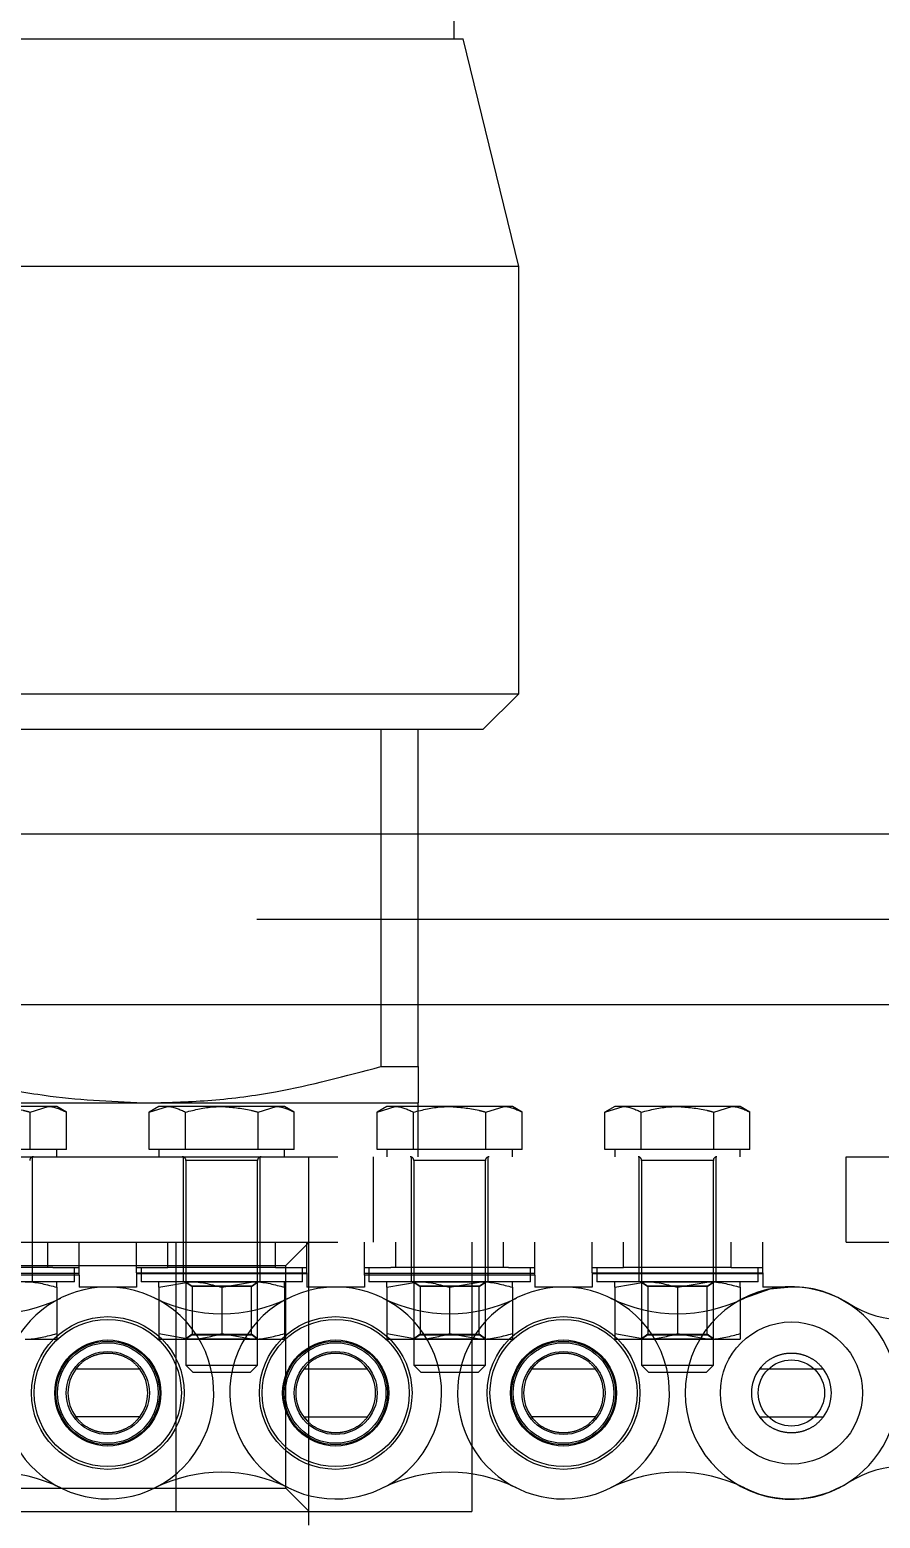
# Model space of a CAD drawing. Header units: metres. Extents: x 0 to 21025, y 0 to 14850.
# Drawn here: x 5580.5 to 5627.9, y 13751 to 13833.9 of the extents above; entities that cross this region are included whole.
import ezdxf

# ---------------------------------------------------------------- set-up
doc = ezdxf.new("R2010")
doc.units = ezdxf.units.M
doc.header["$LTSCALE"] = 25
doc.linetypes.add('HIDDEN2', pattern=[4.7625, 3.175, -1.5875])
doc.layers.add('SL4', color=4, linetype='Continuous')
doc.layers.add('ST1', color=7, linetype='HIDDEN2')

msp = doc.modelspace()

# ---------------------------------------------------------------- linework, layer by layer
at = {"layer": 'SL4'}
for p, q in [((5604.114, 13833.436), (5604.114, 13861.436)), ((5572.114, 13833.436), (5604.614, 13833.436)), ((5607.714, 13820.736), (5604.614, 13833.436)), ((5607.714, 13820.736), (5572.114, 13820.736)), ((5607.714, 13796.936), (5607.714, 13820.736)), ((5572.114, 13796.936), (5607.714, 13796.936)), ((5605.714, 13794.936), (5607.714, 13796.936)), ((5605.714, 13794.936), (5572.114, 13794.936)), ((5600.025, 13794.936), (5600.025, 13789.133)), ((5602.114, 13789.133), (5602.114, 13794.936)), ((4878.736, 13789.133), (5823.739, 13789.133)), ((5828.736, 13779.608), (4878.736, 13779.608))]:
    msp.add_line(p, q, dxfattribs=at)
at = {"layer": 'ST1'}
for p, q in [((5600.025, 13789.133), (5600.025, 13776.157)), ((5602.114, 13776.157), (5602.114, 13789.133)), ((4878.736, 13784.371), (5878.736, 13784.371)), ((5878.736, 13779.608), (4878.736, 13779.608)), ((5600.025, 13776.157), (5602.114, 13776.157)), ((5572.114, 13774.136), (5587.114, 13774.136)), ((5581.495, 13773.936), (5578.464, 13773.936)), ((5580.485, 13773.623), (5581.495, 13773.936)), ((5580.485, 13771.536), (5580.485, 13773.623)), ((5581.964, 13773.936), (5581.495, 13773.936)), ((5582.505, 13773.623), (5581.964, 13773.936)), ((5582.505, 13771.536), (5582.505, 13773.623)), ((5587.114, 13774.136), (5602.114, 13774.136)), ((5587.122, 13773.623), (5588.133, 13773.936)), ((5587.664, 13773.936), (5587.122, 13773.623)), ((5587.122, 13771.536), (5587.122, 13773.623)), ((5588.133, 13773.936), (5587.664, 13773.936)), ((5591.164, 13773.936), (5588.133, 13773.936)), ((5589.143, 13771.536), (5589.143, 13773.623)), ((5594.195, 13773.936), (5591.164, 13773.936)), ((5593.185, 13773.623), (5594.195, 13773.936)), ((5593.185, 13771.536), (5593.185, 13773.623)), ((5594.664, 13773.936), (5594.195, 13773.936)), ((5595.205, 13773.623), (5594.664, 13773.936)), ((5595.205, 13771.536), (5595.205, 13773.623)), ((5599.822, 13773.623), (5600.833, 13773.936)), ((5600.364, 13773.936), (5599.822, 13773.623)), ((5599.822, 13771.536), (5599.822, 13773.623)), ((5600.833, 13773.936), (5600.364, 13773.936)), ((5603.864, 13773.936), (5600.833, 13773.936)), ((5601.843, 13771.536), (5601.843, 13773.623)), ((5602.114, 13771.136), (5602.114, 13774.136)), ((5606.895, 13773.936), (5603.864, 13773.936)), ((5605.885, 13773.623), (5606.895, 13773.936)), ((5605.885, 13771.536), (5605.885, 13773.623)), ((5607.364, 13773.936), (5606.895, 13773.936)), ((5607.905, 13773.623), (5607.364, 13773.936)), ((5607.905, 13771.536), (5607.905, 13773.623)), ((5612.522, 13773.623), (5613.533, 13773.936)), ((5613.064, 13773.936), (5612.522, 13773.623)), ((5612.522, 13771.536), (5612.522, 13773.623)), ((5613.533, 13773.936), (5613.064, 13773.936)), ((5616.564, 13773.936), (5613.533, 13773.936)), ((5614.543, 13771.536), (5614.543, 13773.623)), ((5619.595, 13773.936), (5616.564, 13773.936)), ((5618.585, 13773.623), (5619.595, 13773.936)), ((5618.585, 13771.536), (5618.585, 13773.623)), ((5620.064, 13773.936), (5619.595, 13773.936)), ((5620.605, 13773.623), (5620.064, 13773.936)), ((5620.605, 13771.536), (5620.605, 13773.623)), ((5518.254, 13771.136), (5625.974, 13771.136)), ((5580.485, 13771.536), (5578.464, 13771.536)), ((5581.495, 13771.536), (5580.485, 13771.536)), ((5580.614, 13766.373), (5580.614, 13771.136)), ((5582.505, 13771.536), (5581.495, 13771.536)), ((5581.964, 13771.136), (5581.964, 13771.536)), ((5588.133, 13771.536), (5587.122, 13771.536)), ((5587.664, 13771.536), (5587.664, 13771.136)), ((5589.143, 13771.536), (5588.133, 13771.536)), ((5589.014, 13771.136), (5589.014, 13766.373)), ((5591.164, 13771.536), (5589.143, 13771.536)), ((5593.164, 13770.936), (5589.164, 13770.936)), ((5589.164, 13770.936), (5589.164, 13759.526)), ((5593.185, 13771.536), (5591.164, 13771.536)), ((5593.164, 13759.526), (5593.164, 13770.936)), ((5594.195, 13771.536), (5593.185, 13771.536)), ((5593.314, 13766.373), (5593.314, 13771.136)), ((5595.205, 13771.536), (5594.195, 13771.536)), ((5594.664, 13771.136), (5594.664, 13771.536)), ((5596.015, 13750.615), (5596.015, 13771.136)), ((5599.614, 13766.373), (5599.614, 13771.136)), ((5600.833, 13771.536), (5599.822, 13771.536)), ((5600.364, 13771.536), (5600.364, 13771.136)), ((5601.843, 13771.536), (5600.833, 13771.536)), ((5601.714, 13771.136), (5601.714, 13766.373)), ((5603.864, 13771.536), (5601.843, 13771.536)), ((5605.864, 13770.936), (5601.864, 13770.936)), ((5601.864, 13770.936), (5601.864, 13759.526)), ((5605.885, 13771.536), (5603.864, 13771.536)), ((5605.864, 13759.526), (5605.864, 13770.936)), ((5606.895, 13771.536), (5605.885, 13771.536)), ((5606.014, 13766.373), (5606.014, 13771.136)), ((5607.905, 13771.536), (5606.895, 13771.536)), ((5607.364, 13771.136), (5607.364, 13771.536)), ((5613.533, 13771.536), (5612.522, 13771.536)), ((5613.064, 13771.536), (5613.064, 13771.136)), ((5614.543, 13771.536), (5613.533, 13771.536)), ((5614.414, 13771.136), (5614.414, 13766.373)), ((5616.564, 13771.536), (5614.543, 13771.536)), ((5618.564, 13770.936), (5614.564, 13770.936)), ((5614.564, 13770.936), (5614.564, 13759.526)), ((5618.585, 13771.536), (5616.564, 13771.536)), ((5618.564, 13759.526), (5618.564, 13770.936)), ((5619.595, 13771.536), (5618.585, 13771.536)), ((5618.714, 13766.373), (5618.714, 13771.136)), ((5620.605, 13771.536), (5619.595, 13771.536)), ((5620.064, 13771.136), (5620.064, 13771.536)), ((5625.974, 13766.373), (5625.974, 13771.136)), ((5625.974, 13771.136), (5630.974, 13771.136)), ((5518.254, 13766.373), (5625.974, 13766.373)), ((5580.614, 13764.973), (5580.614, 13766.373)), ((5581.464, 13764.973), (5581.464, 13766.373)), ((5583.214, 13764.973), (5583.214, 13766.373)), ((5586.414, 13764.973), (5586.414, 13766.373)), ((5588.164, 13764.973), (5588.164, 13766.373)), ((5588.612, 13766.373), (5588.612, 13751.373)), ((5589.014, 13766.373), (5589.014, 13764.973)), ((5593.314, 13764.973), (5593.314, 13766.373)), ((5594.164, 13764.973), (5594.164, 13766.373)), ((5594.739, 13765.072), (5596.04, 13766.373)), ((5595.914, 13764.973), (5595.914, 13766.373)), ((5599.114, 13764.973), (5599.114, 13766.373)), ((5600.864, 13764.973), (5600.864, 13766.373)), ((5601.714, 13766.373), (5601.714, 13764.973)), ((5605.109, 13766.373), (5605.109, 13751.373)), ((5606.014, 13764.973), (5606.014, 13766.373)), ((5606.864, 13764.973), (5606.864, 13766.373)), ((5608.614, 13764.973), (5608.614, 13766.373)), ((5611.814, 13764.973), (5611.814, 13766.373)), ((5613.564, 13764.973), (5613.564, 13766.373)), ((5614.414, 13766.373), (5614.414, 13764.973)), ((5618.714, 13764.973), (5618.714, 13766.373)), ((5619.564, 13764.973), (5619.564, 13766.373)), ((5621.314, 13764.973), (5621.314, 13766.373)), ((5625.974, 13766.373), (5630.974, 13766.373)), ((5549.489, 13765.072), (5594.739, 13765.072)), ((5594.739, 13752.675), (5594.739, 13765.072)), ((5583.214, 13764.623), (5573.714, 13764.623)), ((5583.214, 13764.536), (5573.714, 13764.536)), ((5581.748, 13764.973), (5575.18, 13764.973)), ((5580.614, 13764.173), (5580.614, 13764.973)), ((5581.748, 13764.973), (5583.214, 13764.973)), ((5582.964, 13764.173), (5582.964, 13764.973)), ((5583.214, 13764.536), (5583.214, 13764.973)), ((5583.214, 13764.536), (5583.214, 13763.878)), ((5586.414, 13764.973), (5588.164, 13764.973)), ((5586.414, 13764.661), (5586.414, 13764.973)), ((5586.414, 13764.661), (5595.914, 13764.661)), ((5586.414, 13764.661), (5586.414, 13763.878)), ((5586.414, 13764.623), (5595.914, 13764.623)), ((5586.664, 13764.973), (5586.664, 13764.173)), ((5594.164, 13764.973), (5588.164, 13764.973)), ((5589.014, 13764.973), (5589.014, 13764.173)), ((5593.314, 13764.173), (5593.314, 13764.973)), ((5594.164, 13764.973), (5595.914, 13764.973)), ((5595.664, 13764.173), (5595.664, 13764.973)), ((5595.914, 13764.661), (5595.914, 13764.973)), ((5595.914, 13764.661), (5595.914, 13763.878)), ((5599.114, 13764.973), (5600.58, 13764.973)), ((5599.114, 13764.536), (5599.114, 13764.973)), ((5608.614, 13764.623), (5599.114, 13764.623)), ((5608.614, 13764.536), (5599.114, 13764.536)), ((5599.114, 13764.536), (5599.114, 13763.878)), ((5599.364, 13764.973), (5599.364, 13764.173)), ((5607.148, 13764.973), (5600.58, 13764.973)), ((5601.714, 13764.973), (5601.714, 13764.173)), ((5606.014, 13764.173), (5606.014, 13764.973)), ((5607.148, 13764.973), (5608.614, 13764.973)), ((5608.364, 13764.173), (5608.364, 13764.973)), ((5608.614, 13764.536), (5608.614, 13764.973)), ((5608.614, 13764.536), (5608.614, 13763.878)), ((5611.814, 13764.973), (5613.564, 13764.973)), ((5611.814, 13764.661), (5611.814, 13764.973)), ((5611.814, 13764.661), (5621.314, 13764.661)), ((5611.814, 13764.661), (5611.814, 13763.878)), ((5611.814, 13764.623), (5621.314, 13764.623)), ((5612.064, 13764.973), (5612.064, 13764.173)), ((5619.564, 13764.973), (5613.564, 13764.973)), ((5614.414, 13764.973), (5614.414, 13764.173)), ((5618.714, 13764.173), (5618.714, 13764.973)), ((5619.564, 13764.973), (5621.314, 13764.973)), ((5621.064, 13764.173), (5621.064, 13764.973)), ((5621.314, 13764.661), (5621.314, 13764.973)), ((5621.314, 13764.661), (5621.314, 13763.878)), ((5582.964, 13764.173), (5573.964, 13764.173)), ((5581.964, 13763.861), (5581.964, 13761.286)), ((5584.814, 13763.878), (5583.214, 13763.878)), ((5586.414, 13763.878), (5584.814, 13763.878)), ((5595.664, 13764.173), (5586.664, 13764.173)), ((5587.664, 13763.861), (5589.414, 13764.173)), ((5587.664, 13763.861), (5587.664, 13761.286)), ((5589.164, 13764.173), (5589.514, 13763.928)), ((5589.164, 13764.173), (5589.164, 13764.148)), ((5593.164, 13764.148), (5589.164, 13764.148)), ((5589.164, 13764.148), (5589.514, 13763.903)), ((5592.814, 13763.928), (5589.514, 13763.928)), ((5589.514, 13763.928), (5589.514, 13763.903)), ((5592.814, 13763.903), (5589.514, 13763.903)), ((5589.514, 13763.903), (5589.514, 13761.218)), ((5591.164, 13763.861), (5592.914, 13764.173)), ((5591.164, 13763.861), (5591.164, 13761.286)), ((5592.814, 13763.928), (5593.164, 13764.173)), ((5592.814, 13763.903), (5593.164, 13764.148)), ((5592.814, 13763.903), (5592.814, 13763.928)), ((5592.814, 13761.218), (5592.814, 13763.903)), ((5593.164, 13764.148), (5593.164, 13764.173)), ((5594.664, 13763.861), (5594.664, 13761.286)), ((5597.514, 13763.878), (5595.914, 13763.878)), ((5599.114, 13763.878), (5597.514, 13763.878)), ((5608.364, 13764.173), (5599.364, 13764.173)), ((5600.364, 13763.861), (5602.114, 13764.173)), ((5600.364, 13763.861), (5600.364, 13761.286)), ((5601.864, 13764.173), (5602.214, 13763.928)), ((5601.864, 13764.173), (5601.864, 13764.148)), ((5605.864, 13764.148), (5601.864, 13764.148)), ((5601.864, 13764.148), (5602.214, 13763.903)), ((5605.514, 13763.928), (5602.214, 13763.928)), ((5602.214, 13763.928), (5602.214, 13763.903)), ((5605.514, 13763.903), (5602.214, 13763.903)), ((5602.214, 13763.903), (5602.214, 13761.218)), ((5603.864, 13763.861), (5605.614, 13764.173)), ((5603.864, 13763.861), (5603.864, 13761.286)), ((5605.514, 13763.928), (5605.864, 13764.173)), ((5605.514, 13763.903), (5605.864, 13764.148)), ((5605.514, 13763.903), (5605.514, 13763.928)), ((5605.514, 13761.218), (5605.514, 13763.903)), ((5605.864, 13764.148), (5605.864, 13764.173)), ((5607.364, 13763.861), (5607.364, 13761.286)), ((5610.214, 13763.878), (5608.614, 13763.878)), ((5611.814, 13763.878), (5610.214, 13763.878)), ((5621.064, 13764.173), (5612.064, 13764.173)), ((5613.064, 13763.861), (5614.814, 13764.173)), ((5613.064, 13763.861), (5613.064, 13761.286)), ((5614.564, 13764.173), (5614.564, 13764.148)), ((5614.564, 13764.173), (5614.914, 13763.928)), ((5618.564, 13764.148), (5614.564, 13764.148)), ((5614.564, 13764.148), (5614.914, 13763.903)), ((5618.214, 13763.928), (5614.914, 13763.928)), ((5614.914, 13763.928), (5614.914, 13763.903)), ((5618.214, 13763.903), (5614.914, 13763.903)), ((5614.914, 13763.903), (5614.914, 13761.218)), ((5616.564, 13763.861), (5618.314, 13764.173)), ((5616.564, 13763.861), (5616.564, 13761.286)), ((5618.214, 13763.928), (5618.564, 13764.173)), ((5618.214, 13763.903), (5618.564, 13764.148)), ((5618.214, 13763.903), (5618.214, 13763.928)), ((5618.214, 13761.218), (5618.214, 13763.903)), ((5618.564, 13764.148), (5618.564, 13764.173)), ((5620.064, 13763.861), (5620.064, 13761.286)), ((5622.914, 13763.878), (5621.314, 13763.878)), ((5580.214, 13760.973), (5581.964, 13760.973)), ((5587.664, 13761.286), (5589.414, 13760.973)), ((5587.664, 13760.973), (5589.414, 13760.973)), ((5589.514, 13761.244), (5589.164, 13760.999)), ((5589.514, 13761.218), (5589.164, 13760.973)), ((5589.164, 13760.999), (5593.164, 13760.999)), ((5589.414, 13760.973), (5592.914, 13760.973)), ((5589.514, 13761.244), (5592.814, 13761.244)), ((5589.514, 13761.218), (5592.814, 13761.218)), ((5591.164, 13761.286), (5592.914, 13760.973)), ((5593.164, 13760.999), (5592.814, 13761.244)), ((5593.164, 13760.973), (5592.814, 13761.218)), ((5592.914, 13760.973), (5594.664, 13760.973)), ((5600.364, 13761.286), (5602.114, 13760.973)), ((5600.364, 13760.973), (5602.114, 13760.973)), ((5602.214, 13761.244), (5601.864, 13760.999)), ((5602.214, 13761.218), (5601.864, 13760.973)), ((5601.864, 13760.999), (5605.864, 13760.999)), ((5602.114, 13760.973), (5605.614, 13760.973)), ((5602.214, 13761.244), (5605.514, 13761.244)), ((5602.214, 13761.218), (5605.514, 13761.218)), ((5603.864, 13761.286), (5605.614, 13760.973)), ((5605.864, 13760.999), (5605.514, 13761.244)), ((5605.864, 13760.973), (5605.514, 13761.218)), ((5605.614, 13760.973), (5607.364, 13760.973)), ((5613.064, 13761.286), (5614.814, 13760.973)), ((5613.064, 13760.973), (5614.814, 13760.973)), ((5614.914, 13761.244), (5614.564, 13760.999)), ((5614.914, 13761.218), (5614.564, 13760.973)), ((5614.564, 13760.999), (5618.564, 13760.999)), ((5614.814, 13760.973), (5618.314, 13760.973)), ((5614.914, 13761.244), (5618.214, 13761.244)), ((5614.914, 13761.218), (5618.214, 13761.218)), ((5616.564, 13761.286), (5618.314, 13760.973)), ((5618.564, 13760.999), (5618.214, 13761.244)), ((5618.564, 13760.973), (5618.214, 13761.218)), ((5618.314, 13760.973), (5620.064, 13760.973)), ((5586.594, 13759.308), (5583.034, 13759.308)), ((5589.164, 13759.526), (5593.164, 13759.526)), ((5589.164, 13759.526), (5589.554, 13759.136)), ((5592.774, 13759.136), (5593.164, 13759.526)), ((5595.824, 13759.42), (5595.734, 13759.308)), ((5599.294, 13759.308), (5595.734, 13759.308)), ((5599.294, 13759.308), (5599.12, 13759.513)), ((5601.864, 13759.526), (5605.864, 13759.526)), ((5601.864, 13759.526), (5602.254, 13759.136)), ((5605.474, 13759.136), (5605.864, 13759.526)), ((5611.994, 13759.308), (5608.434, 13759.308)), ((5614.564, 13759.526), (5618.564, 13759.526)), ((5614.564, 13759.526), (5614.954, 13759.136)), ((5618.174, 13759.136), (5618.564, 13759.526)), ((5621.224, 13759.42), (5621.134, 13759.308)), ((5624.694, 13759.308), (5621.134, 13759.308)), ((5624.694, 13759.308), (5624.52, 13759.513)), ((5589.554, 13759.136), (5592.774, 13759.136)), ((5602.254, 13759.136), (5605.474, 13759.136)), ((5614.954, 13759.136), (5618.174, 13759.136)), ((5586.594, 13756.638), (5583.034, 13756.638)), ((5583.124, 13756.526), (5583.034, 13756.638)), ((5586.594, 13756.638), (5586.42, 13756.434)), ((5595.734, 13756.638), (5599.294, 13756.638)), ((5611.994, 13756.638), (5608.434, 13756.638)), ((5608.524, 13756.526), (5608.434, 13756.638)), ((5611.994, 13756.638), (5611.82, 13756.434)), ((5621.134, 13756.638), (5624.694, 13756.638)), ((5549.489, 13752.675), (5594.739, 13752.675)), ((5596.04, 13751.373), (5594.739, 13752.675)), ((5555.616, 13751.373), (5588.612, 13751.373)), ((5588.612, 13751.373), (5605.109, 13751.373))]:
    msp.add_line(p, q, dxfattribs=at)
at = {"layer": 'ST1', "flags": 128}
for points in [[(5622.914, 13763.878), (5621.705, 13763.753), (5620.292, 13763.264)], [(5583.034, 13759.308), (5583.241, 13759.547), (5583.351, 13759.65)], [(5608.434, 13759.308), (5608.641, 13759.547), (5608.751, 13759.65)], [(5595.734, 13756.638), (5595.941, 13756.4), (5596.051, 13756.297)], [(5621.134, 13756.638), (5621.341, 13756.4), (5621.451, 13756.297)]]:
    msp.add_lwpolyline(points, dxfattribs=at)
at = {"layer": 'ST1'}
for centre, radius in [((5584.814, 13757.973), 4.255), ((5584.814, 13757.973), 4.1), ((5584.814, 13757.973), 4.1), ((5584.814, 13757.973), 4.1), ((5584.814, 13757.973), 4.1), ((5597.514, 13757.973), 4.255), ((5597.514, 13757.973), 4.1), ((5597.514, 13757.973), 4.1), ((5597.514, 13757.973), 4.1), ((5597.514, 13757.973), 4.1), ((5610.214, 13757.973), 4.255), ((5610.214, 13757.973), 4.1), ((5610.214, 13757.973), 4.1), ((5610.214, 13757.973), 4.1), ((5610.214, 13757.973), 4.1), ((5622.914, 13757.973), 3.96), ((5584.814, 13757.973), 2.955), ((5584.814, 13757.973), 2.892), ((5597.514, 13757.973), 2.955), ((5597.514, 13757.973), 2.892), ((5610.214, 13757.973), 2.955), ((5610.214, 13757.973), 2.893), ((5584.814, 13757.973), 2.804), ((5584.814, 13757.973), 2.314), ((5597.514, 13757.973), 2.803), ((5597.514, 13757.973), 2.314), ((5610.214, 13757.973), 2.803), ((5610.214, 13757.973), 2.314), ((5622.914, 13757.973), 1.845)]:
    msp.add_circle(centre, radius, dxfattribs=at)
for centre, radius, start, end in [((5580.664, 13770.936), 0.2, 90, 180), ((5588.964, 13770.936), 0.2, 0, 90), ((5593.364, 13770.936), 0.2, 90, 180), ((5601.664, 13770.936), 0.2, 0, 90), ((5606.064, 13770.936), 0.2, 90, 180), ((5614.364, 13770.936), 0.2, 0, 90), ((5618.764, 13770.936), 0.2, 90, 180), ((5584.814, 13757.973), 5.905, 90, 296.35916), ((5584.814, 13757.973), 5.905, 296.35916, 90), ((5597.514, 13757.973), 5.905, 90, 243.64084), ((5597.514, 13757.973), 5.905, 243.64084, 90), ((5610.214, 13757.973), 5.905, 90, 296.35916), ((5610.214, 13757.973), 5.905, 296.35916, 90), ((5622.914, 13757.973), 5.92, 57.56669, 302.43331), ((5622.914, 13757.973), 5.905, 243.64084, 90), ((5578.464, 13770.788), 8.397, 243.64084, 296.35916), ((5591.164, 13770.788), 8.397, 243.64084, 296.35916), ((5603.864, 13770.788), 8.397, 243.64084, 296.35916), ((5616.564, 13770.788), 8.397, 243.64084, 296.35916), ((5629.264, 13767.966), 5.92, 237.56669, 302.43331), ((5584.814, 13757.973), 2.225, 143.1301, 216.8699), ((5584.814, 13757.973), 2.225, 323.1301, 36.8699), ((5597.514, 13757.973), 2.225, 143.1301, 216.8699), ((5597.514, 13757.973), 2.225, 323.1301, 36.8699), ((5610.214, 13757.973), 2.225, 143.1301, 216.8699), ((5610.214, 13757.973), 2.225, 323.1301, 36.8699), ((5622.914, 13757.973), 2.225, 143.1301, 216.8699), ((5622.914, 13757.973), 2.225, 323.1301, 36.8699), ((5578.464, 13745.158), 8.397, 63.64084, 116.35916), ((5591.164, 13745.158), 8.397, 63.64084, 116.35916), ((5603.864, 13745.158), 8.397, 63.64084, 116.35916), ((5616.564, 13745.158), 8.397, 63.64084, 116.35916), ((5629.264, 13747.98), 5.92, 57.56669, 122.43331)]:
    msp.add_arc(centre, radius, start, end, dxfattribs=at)
for points, knots in [([(5574.203, 13776.157), (5575.464, 13775.809), (5577.907, 13775.136), (5582.213, 13774.338), (5585.272, 13774.212), (5587.114, 13774.136)], [0, 0, 0, 0, 0.297736, 0.577022, 1, 1, 1, 1]), ([(5587.114, 13774.136), (5588.282, 13774.167), (5590.638, 13774.231), (5594.97, 13774.813), (5598.076, 13775.639), (5600.025, 13776.157)], [0, 0, 0, 0, 0.268328, 0.541138, 1, 1, 1, 1]), ([(5602.114, 13776.157), (5602.114, 13775.809), (5602.114, 13775.136), (5602.114, 13774.338), (5602.114, 13774.212), (5602.114, 13774.136)], [0, 0, 0, 0, 0.297736, 0.577022, 1, 1, 1, 1]), ([(5578.464, 13773.936), (5579.012, 13773.895), (5579.696, 13773.845), (5580.354, 13773.66), (5580.485, 13773.623)], [0, 0, 0, 0, 0.801725, 1, 1, 1, 1]), ([(5581.495, 13773.936), (5581.519, 13773.935), (5581.86, 13773.931), (5582.194, 13773.772), (5582.505, 13773.623)], [0, 0, 0, 0, 0.070174, 1, 1, 1, 1]), ([(5588.133, 13773.936), (5588.157, 13773.935), (5588.498, 13773.931), (5588.832, 13773.772), (5589.143, 13773.623)], [0, 0, 0, 0, 0.070174, 1, 1, 1, 1]), ([(5589.143, 13773.623), (5589.662, 13773.752), (5590.328, 13773.918), (5591.012, 13773.933), (5591.164, 13773.936)], [0, 0, 0, 0, 0.778131, 1, 1, 1, 1]), ([(5591.164, 13773.936), (5591.712, 13773.895), (5592.396, 13773.845), (5593.054, 13773.66), (5593.185, 13773.623)], [0, 0, 0, 0, 0.801725, 1, 1, 1, 1]), ([(5594.195, 13773.936), (5594.219, 13773.935), (5594.56, 13773.931), (5594.894, 13773.772), (5595.205, 13773.623)], [0, 0, 0, 0, 0.070174, 1, 1, 1, 1]), ([(5600.833, 13773.936), (5600.857, 13773.935), (5601.198, 13773.931), (5601.532, 13773.772), (5601.843, 13773.623)], [0, 0, 0, 0, 0.070174, 1, 1, 1, 1]), ([(5601.843, 13773.623), (5602.362, 13773.752), (5603.028, 13773.918), (5603.712, 13773.933), (5603.864, 13773.936)], [0, 0, 0, 0, 0.778131, 1, 1, 1, 1]), ([(5603.864, 13773.936), (5604.412, 13773.895), (5605.096, 13773.845), (5605.754, 13773.66), (5605.885, 13773.623)], [0, 0, 0, 0, 0.801725, 1, 1, 1, 1]), ([(5606.895, 13773.936), (5606.919, 13773.935), (5607.26, 13773.931), (5607.594, 13773.772), (5607.905, 13773.623)], [0, 0, 0, 0, 0.070174, 1, 1, 1, 1]), ([(5613.533, 13773.936), (5613.557, 13773.935), (5613.898, 13773.931), (5614.232, 13773.772), (5614.543, 13773.623)], [0, 0, 0, 0, 0.070174, 1, 1, 1, 1]), ([(5614.543, 13773.623), (5615.062, 13773.752), (5615.728, 13773.918), (5616.412, 13773.933), (5616.564, 13773.936)], [0, 0, 0, 0, 0.778131, 1, 1, 1, 1]), ([(5616.564, 13773.936), (5617.112, 13773.895), (5617.796, 13773.845), (5618.454, 13773.66), (5618.585, 13773.623)], [0, 0, 0, 0, 0.801725, 1, 1, 1, 1]), ([(5619.595, 13773.936), (5619.619, 13773.935), (5619.96, 13773.931), (5620.294, 13773.772), (5620.605, 13773.623)], [0, 0, 0, 0, 0.070174, 1, 1, 1, 1]), ([(5580.214, 13764.173), (5580.255, 13764.173), (5580.846, 13764.169), (5581.425, 13764.009), (5581.964, 13763.861)], [0, 0, 0, 0, 0.070174, 1, 1, 1, 1]), ([(5581.964, 13763.861), (5581.964, 13763.908), (5581.964, 13764.091), (5581.964, 13764.138), (5581.964, 13764.173)], [0, 0, 0, 0, 0.257551, 1, 1, 1, 1]), ([(5587.664, 13763.861), (5587.664, 13763.908), (5587.664, 13764.091), (5587.664, 13764.138), (5587.664, 13764.173)], [0, 0, 0, 0, 0.257551, 1, 1, 1, 1]), ([(5589.414, 13764.173), (5589.455, 13764.173), (5590.046, 13764.169), (5590.625, 13764.009), (5591.164, 13763.861)], [0, 0, 0, 0, 0.070174, 1, 1, 1, 1]), ([(5592.914, 13764.173), (5592.955, 13764.173), (5593.546, 13764.169), (5594.125, 13764.009), (5594.664, 13763.861)], [0, 0, 0, 0, 0.070174, 1, 1, 1, 1]), ([(5594.664, 13763.861), (5594.664, 13763.908), (5594.664, 13764.091), (5594.664, 13764.138), (5594.664, 13764.173)], [0, 0, 0, 0, 0.257551, 1, 1, 1, 1]), ([(5600.364, 13763.861), (5600.364, 13763.908), (5600.364, 13764.091), (5600.364, 13764.138), (5600.364, 13764.173)], [0, 0, 0, 0, 0.257551, 1, 1, 1, 1]), ([(5602.114, 13764.173), (5602.155, 13764.173), (5602.746, 13764.169), (5603.325, 13764.009), (5603.864, 13763.861)], [0, 0, 0, 0, 0.070174, 1, 1, 1, 1]), ([(5605.614, 13764.173), (5605.655, 13764.173), (5606.246, 13764.169), (5606.825, 13764.009), (5607.364, 13763.861)], [0, 0, 0, 0, 0.070174, 1, 1, 1, 1]), ([(5607.364, 13763.861), (5607.364, 13763.908), (5607.364, 13764.091), (5607.364, 13764.138), (5607.364, 13764.173)], [0, 0, 0, 0, 0.257551, 1, 1, 1, 1]), ([(5613.064, 13763.861), (5613.064, 13763.908), (5613.064, 13764.091), (5613.064, 13764.138), (5613.064, 13764.173)], [0, 0, 0, 0, 0.257551, 1, 1, 1, 1]), ([(5614.814, 13764.173), (5614.855, 13764.173), (5615.446, 13764.169), (5616.025, 13764.009), (5616.564, 13763.861)], [0, 0, 0, 0, 0.070174, 1, 1, 1, 1]), ([(5618.314, 13764.173), (5618.355, 13764.173), (5618.946, 13764.169), (5619.525, 13764.009), (5620.064, 13763.861)], [0, 0, 0, 0, 0.070174, 1, 1, 1, 1]), ([(5620.064, 13763.861), (5620.064, 13763.908), (5620.064, 13764.091), (5620.064, 13764.138), (5620.064, 13764.173)], [0, 0, 0, 0, 0.257551, 1, 1, 1, 1]), ([(5580.214, 13760.973), (5580.255, 13760.974), (5580.846, 13760.978), (5581.425, 13761.138), (5581.964, 13761.286)], [0, 0, 0, 0, 0.070174, 1, 1, 1, 1]), ([(5581.964, 13761.286), (5581.964, 13761.239), (5581.964, 13761.055), (5581.964, 13761.008), (5581.964, 13760.973)], [0, 0, 0, 0, 0.257551, 1, 1, 1, 1]), ([(5587.664, 13761.286), (5587.664, 13761.239), (5587.664, 13761.055), (5587.664, 13761.008), (5587.664, 13760.973)], [0, 0, 0, 0, 0.257551, 1, 1, 1, 1]), ([(5589.414, 13760.973), (5589.455, 13760.974), (5590.046, 13760.978), (5590.625, 13761.138), (5591.164, 13761.286)], [0, 0, 0, 0, 0.070174, 1, 1, 1, 1]), ([(5592.914, 13760.973), (5592.955, 13760.974), (5593.546, 13760.978), (5594.125, 13761.138), (5594.664, 13761.286)], [0, 0, 0, 0, 0.070174, 1, 1, 1, 1]), ([(5594.664, 13761.286), (5594.664, 13761.239), (5594.664, 13761.055), (5594.664, 13761.008), (5594.664, 13760.973)], [0, 0, 0, 0, 0.257551, 1, 1, 1, 1]), ([(5600.364, 13761.286), (5600.364, 13761.239), (5600.364, 13761.055), (5600.364, 13761.008), (5600.364, 13760.973)], [0, 0, 0, 0, 0.257551, 1, 1, 1, 1]), ([(5602.114, 13760.973), (5602.155, 13760.974), (5602.746, 13760.978), (5603.325, 13761.138), (5603.864, 13761.286)], [0, 0, 0, 0, 0.070174, 1, 1, 1, 1]), ([(5605.614, 13760.973), (5605.655, 13760.974), (5606.246, 13760.978), (5606.825, 13761.138), (5607.364, 13761.286)], [0, 0, 0, 0, 0.070174, 1, 1, 1, 1]), ([(5607.364, 13761.286), (5607.364, 13761.239), (5607.364, 13761.055), (5607.364, 13761.008), (5607.364, 13760.973)], [0, 0, 0, 0, 0.257551, 1, 1, 1, 1]), ([(5613.064, 13761.286), (5613.064, 13761.239), (5613.064, 13761.055), (5613.064, 13761.008), (5613.064, 13760.973)], [0, 0, 0, 0, 0.257551, 1, 1, 1, 1]), ([(5614.814, 13760.973), (5614.855, 13760.974), (5615.446, 13760.978), (5616.025, 13761.138), (5616.564, 13761.286)], [0, 0, 0, 0, 0.070174, 1, 1, 1, 1]), ([(5618.314, 13760.973), (5618.355, 13760.974), (5618.946, 13760.978), (5619.525, 13761.138), (5620.064, 13761.286)], [0, 0, 0, 0, 0.070174, 1, 1, 1, 1]), ([(5620.064, 13761.286), (5620.064, 13761.239), (5620.064, 13761.055), (5620.064, 13761.008), (5620.064, 13760.973)], [0, 0, 0, 0, 0.257551, 1, 1, 1, 1]), ([(5583.034, 13759.308), (5583.145, 13759.438), (5583.364, 13759.694), (5583.804, 13759.977), (5584.293, 13760.158), (5584.814, 13760.218), (5585.334, 13760.158), (5585.823, 13759.977), (5586.263, 13759.694), (5586.482, 13759.438), (5586.594, 13759.308)], [0, 0, 0, 0, 0.130043, 0.255982, 0.379107, 0.5, 0.620893, 0.744018, 0.869957, 1, 1, 1, 1]), ([(5595.734, 13759.308), (5595.845, 13759.438), (5596.064, 13759.694), (5596.504, 13759.977), (5596.993, 13760.158), (5597.514, 13760.218), (5598.034, 13760.158), (5598.523, 13759.977), (5598.963, 13759.694), (5599.182, 13759.438), (5599.294, 13759.308)], [0, 0, 0, 0, 0.130043, 0.255982, 0.379107, 0.5, 0.620893, 0.744018, 0.869957, 1, 1, 1, 1]), ([(5608.434, 13759.308), (5608.545, 13759.438), (5608.764, 13759.694), (5609.204, 13759.977), (5609.693, 13760.158), (5610.214, 13760.218), (5610.734, 13760.158), (5611.223, 13759.977), (5611.663, 13759.694), (5611.882, 13759.438), (5611.994, 13759.308)], [0, 0, 0, 0, 0.130043, 0.255982, 0.379107, 0.5, 0.620893, 0.744018, 0.869957, 1, 1, 1, 1]), ([(5621.134, 13759.308), (5621.245, 13759.438), (5621.464, 13759.694), (5621.904, 13759.977), (5622.393, 13760.158), (5622.914, 13760.218), (5623.434, 13760.158), (5623.923, 13759.977), (5624.363, 13759.694), (5624.582, 13759.438), (5624.694, 13759.308)], [0, 0, 0, 0, 0.130043, 0.255982, 0.379107, 0.5, 0.620893, 0.744018, 0.869957, 1, 1, 1, 1]), ([(5586.594, 13756.638), (5586.482, 13756.508), (5586.263, 13756.253), (5585.823, 13755.969), (5585.334, 13755.789), (5584.814, 13755.728), (5584.293, 13755.789), (5583.804, 13755.969), (5583.364, 13756.253), (5583.145, 13756.508), (5583.034, 13756.638)], [0, 0, 0, 0, 0.130043, 0.255982, 0.379107, 0.5, 0.620893, 0.744018, 0.869957, 1, 1, 1, 1]), ([(5599.294, 13756.638), (5599.182, 13756.508), (5598.963, 13756.253), (5598.523, 13755.969), (5598.034, 13755.789), (5597.514, 13755.728), (5596.993, 13755.789), (5596.504, 13755.969), (5596.064, 13756.253), (5595.845, 13756.508), (5595.734, 13756.638)], [0, 0, 0, 0, 0.130043, 0.255982, 0.379107, 0.5, 0.620893, 0.744018, 0.869957, 1, 1, 1, 1]), ([(5611.994, 13756.638), (5611.882, 13756.508), (5611.663, 13756.253), (5611.223, 13755.969), (5610.734, 13755.789), (5610.214, 13755.728), (5609.693, 13755.789), (5609.204, 13755.969), (5608.764, 13756.253), (5608.545, 13756.508), (5608.434, 13756.638)], [0, 0, 0, 0, 0.130043, 0.255982, 0.379107, 0.5, 0.620893, 0.744018, 0.869957, 1, 1, 1, 1]), ([(5624.694, 13756.638), (5624.582, 13756.508), (5624.363, 13756.253), (5623.923, 13755.969), (5623.434, 13755.789), (5622.914, 13755.728), (5622.393, 13755.789), (5621.904, 13755.969), (5621.464, 13756.253), (5621.245, 13756.508), (5621.134, 13756.638)], [0, 0, 0, 0, 0.130043, 0.255982, 0.379107, 0.5, 0.620893, 0.744018, 0.869957, 1, 1, 1, 1])]:
    msp.add_open_spline(points, degree=3, knots=knots, dxfattribs=at)

doc.saveas('drawing.dxf')
